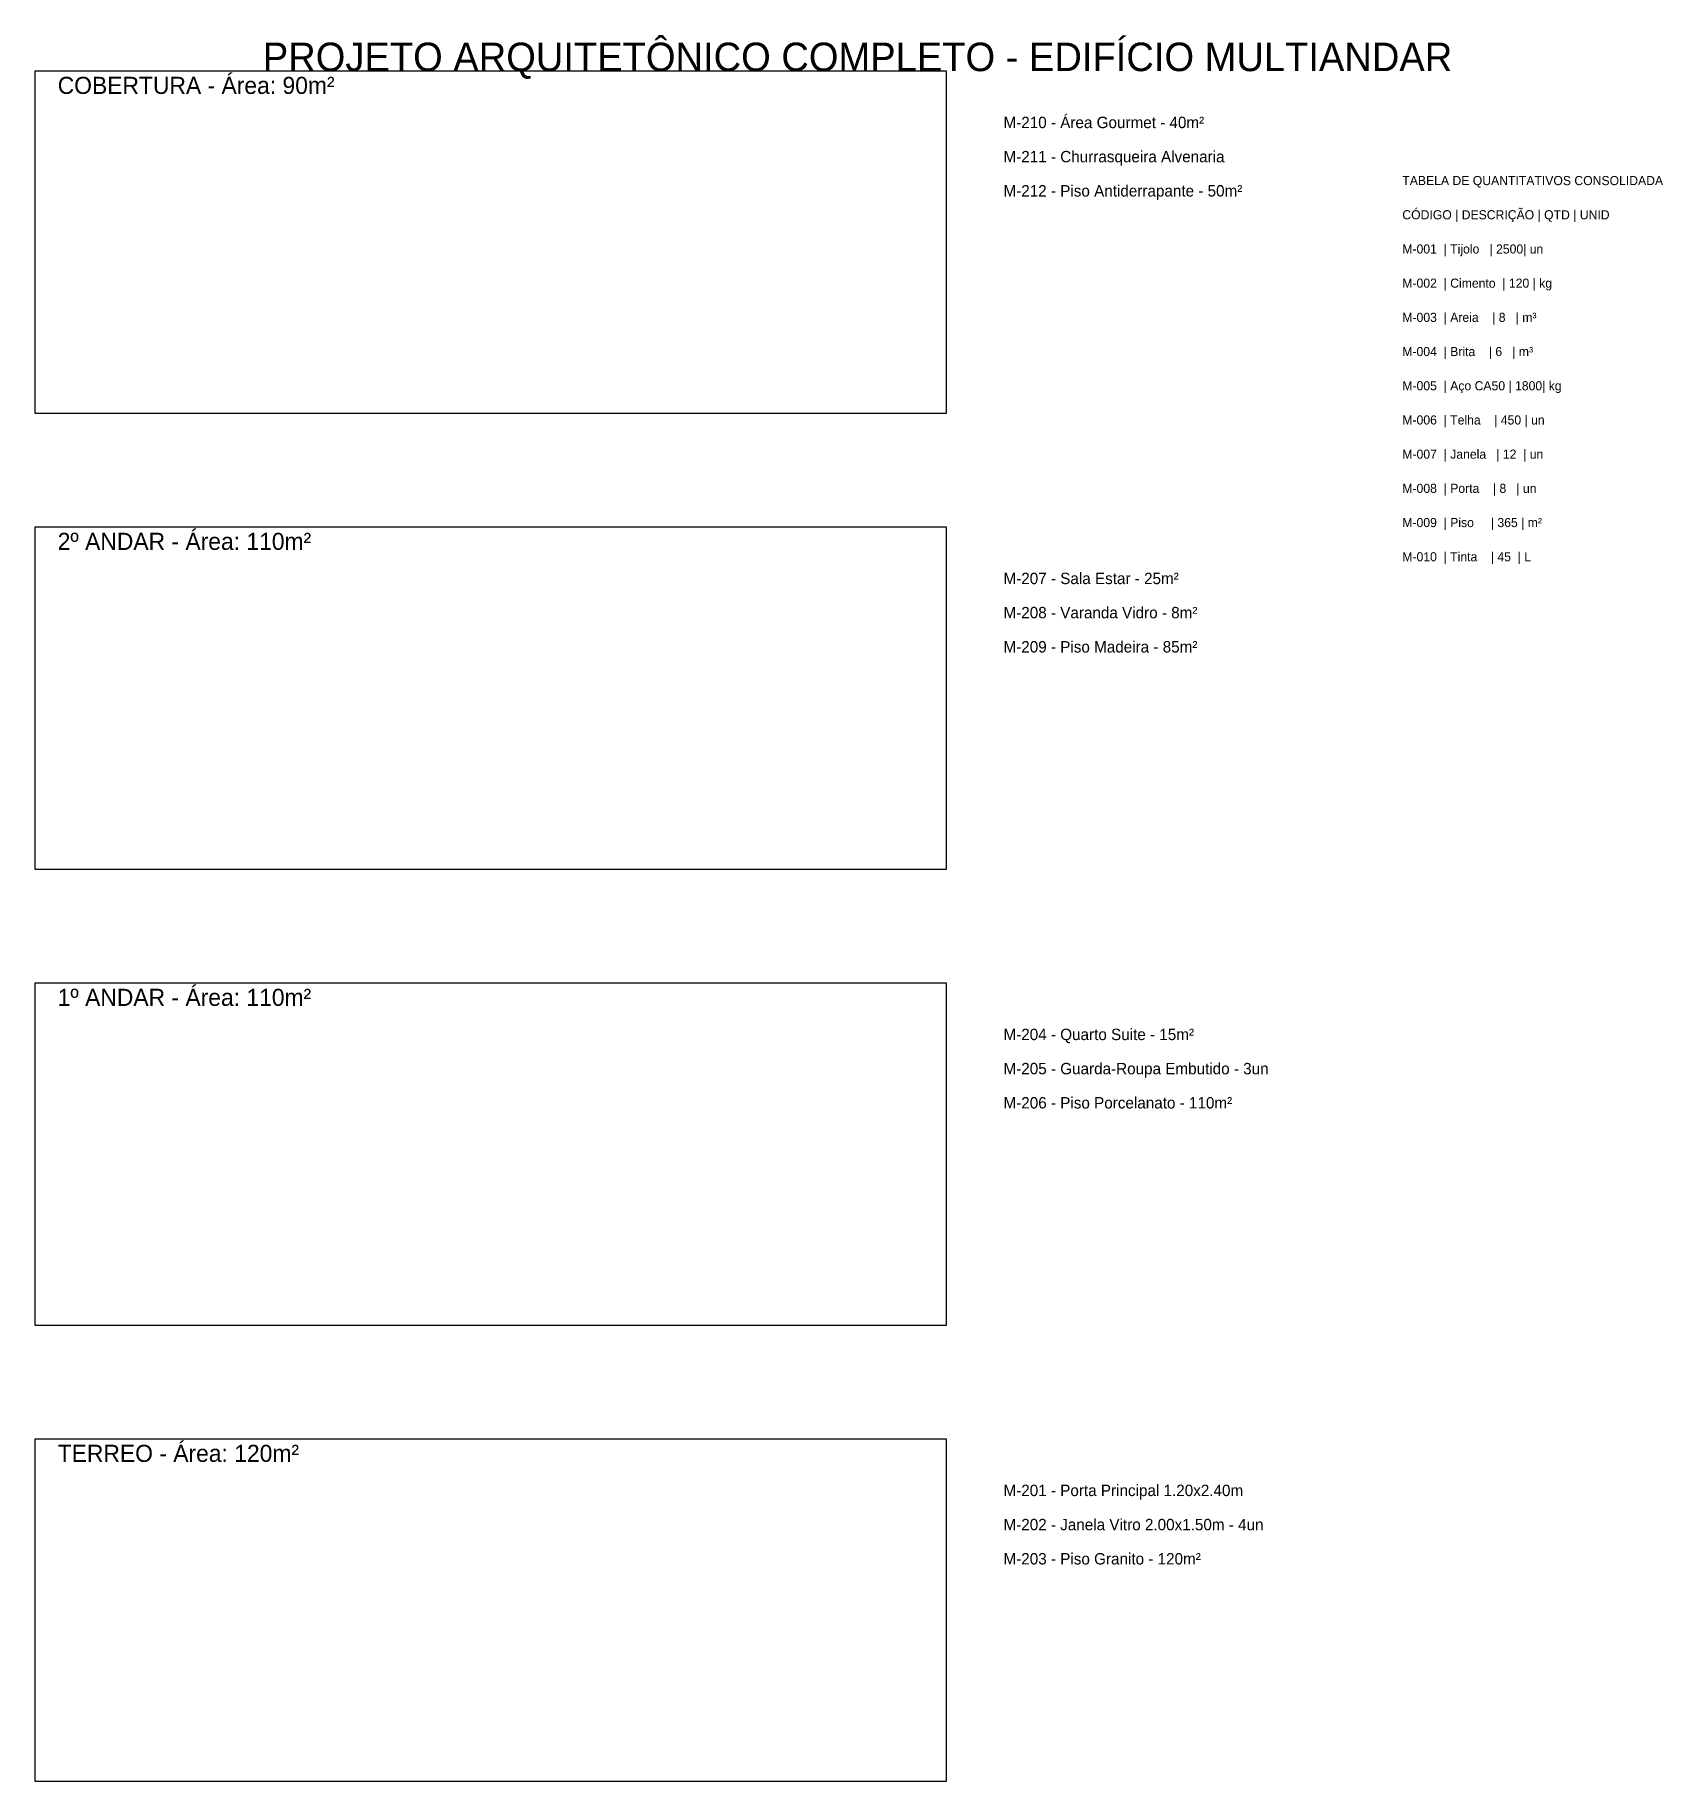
# Model space of a CAD drawing. Header units: metres. Extents: x 0 to 14.3, y 0 to 15.3.
import ezdxf

# ---------------------------------------------------------------- set-up
doc = ezdxf.new("R2010")
doc.units = ezdxf.units.M
doc.layers.add('ARQUITETURA', color=7, linetype='Continuous')
doc.layers.add('LEGENDAS', color=2, linetype='Continuous')

msp = doc.modelspace()

# ---------------------------------------------------------------- linework, layer by layer
at = {"layer": 'ARQUITETURA'}
for points in [[(0, 12), (8, 12), (8, 15), (0, 15), (0, 12)], [(0, 8), (8, 8), (8, 11), (0, 11), (0, 8)], [(0, 4), (8, 4), (8, 7), (0, 7), (0, 4)], [(0, 0), (8, 0), (8, 3), (0, 3), (0, 0)]]:
    msp.add_lwpolyline(points, dxfattribs=at)

# ---------------------------------------------------------------- texts
at = {"layer": 'LEGENDAS'}
for s, height, p in [('PROJETO ARQUITETÔNICO COMPLETO - EDIFÍCIO MULTIANDAR', 0.25, (2, 15)), ('COBERTURA - Área: 90m²', 0.15, (0.2, 14.8)), ('M-210 - Área Gourmet - 40m²', 0.1, (8.5, 14.5)), ('M-211 - Churrasqueira Alvenaria', 0.1, (8.5, 14.2)), ('M-212 - Piso Antiderrapante - 50m²', 0.1, (8.5, 13.9)), ('TABELA DE QUANTITATIVOS CONSOLIDADA', 0.08, (12, 14)), ('CÓDIGO | DESCRIÇÃO | QTD | UNID', 0.08, (12, 13.7)), ('M-001  | Tijolo   | 2500| un', 0.08, (12, 13.4)), ('M-002  | Cimento  | 120 | kg', 0.08, (12, 13.1)), ('M-003  | Areia    | 8   | m³', 0.08, (12, 12.8)), ('M-004  | Brita    | 6   | m³', 0.08, (12, 12.5)), ('M-005  | Aço CA50 | 1800| kg', 0.08, (12, 12.2)), ('M-006  | Telha    | 450 | un', 0.08, (12, 11.9)), ('M-007  | Janela   | 12  | un', 0.08, (12, 11.6)), ('M-008  | Porta    | 8   | un', 0.08, (12, 11.3)), ('M-009  | Piso     | 365 | m²', 0.08, (12, 11)), ('2º ANDAR - Área: 110m²', 0.15, (0.2, 10.8)), ('M-010  | Tinta    | 45  | L', 0.08, (12, 10.7)), ('M-207 - Sala Estar - 25m²', 0.1, (8.5, 10.5)), ('M-208 - Varanda Vidro - 8m²', 0.1, (8.5, 10.2)), ('M-209 - Piso Madeira - 85m²', 0.1, (8.5, 9.9)), ('1º ANDAR - Área: 110m²', 0.15, (0.2, 6.8)), ('M-204 - Quarto Suite - 15m²', 0.1, (8.5, 6.5)), ('M-205 - Guarda-Roupa Embutido - 3un', 0.1, (8.5, 6.2)), ('M-206 - Piso Porcelanato - 110m²', 0.1, (8.5, 5.9)), ('TERREO - Área: 120m²', 0.15, (0.2, 2.8)), ('M-201 - Porta Principal 1.20x2.40m', 0.1, (8.5, 2.5)), ('M-202 - Janela Vitro 2.00x1.50m - 4un', 0.1, (8.5, 2.2)), ('M-203 - Piso Granito - 120m²', 0.1, (8.5, 1.9))]:
    msp.add_text(s, height=height, dxfattribs=at).set_placement(p)

doc.saveas('drawing.dxf')
